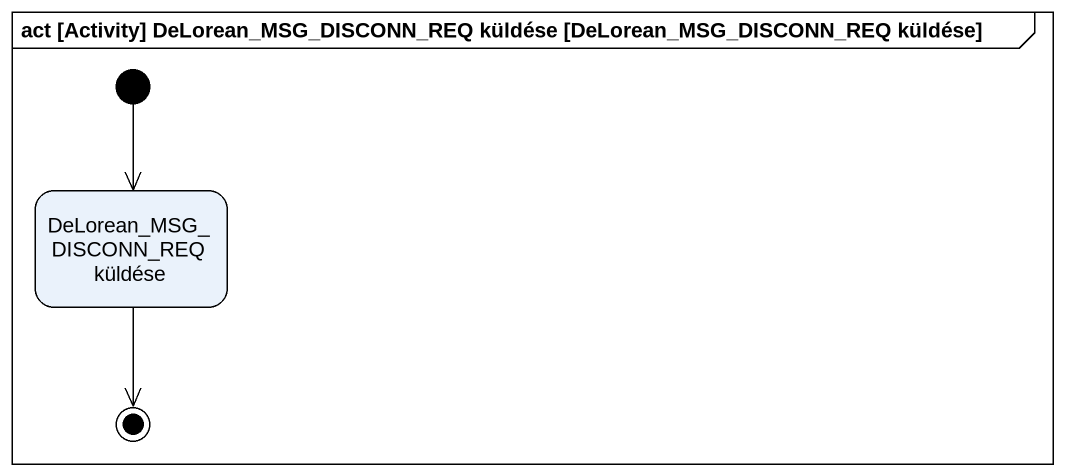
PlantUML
@startuml
mainframe act [Activity] DeLorean_MSG_DISCONN_REQ küldése [DeLorean_MSG_DISCONN_REQ küldése]
hide empty description
state "DeLorean_MSG_DISCONN_REQ küldése" as DeLorean_MSG_DISCONN_REQ
[*] --> DeLorean_MSG_DISCONN_REQ
DeLorean_MSG_DISCONN_REQ --> [*]
@enduml
